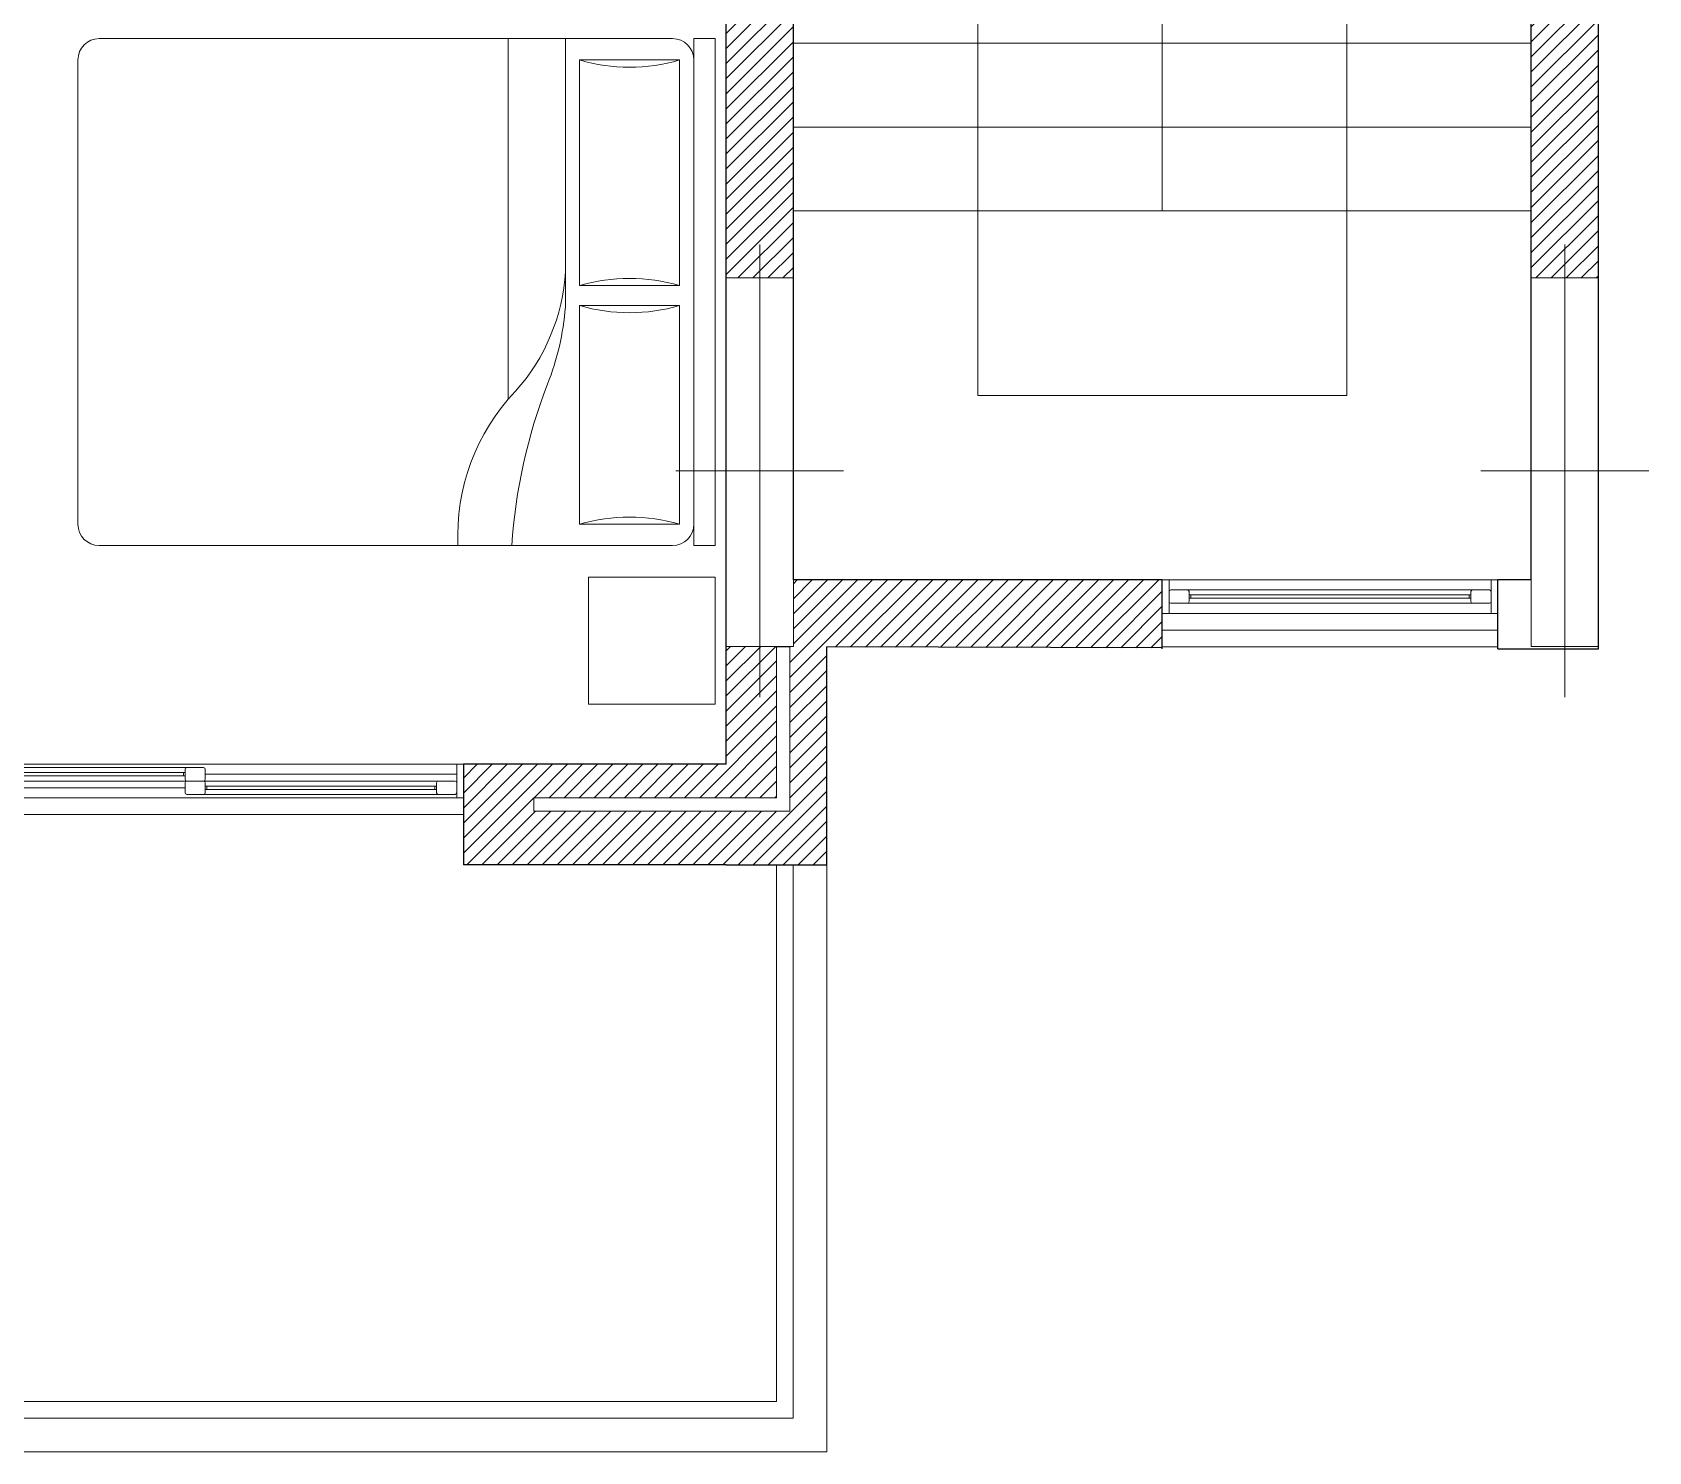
# Model space of a CAD drawing. Header units: millimetres. Extents: x 5985 to 6342, y 1020 to 1088.
# Drawn here: x 6213.723 to 6218.542, y 1068.685 to 1072.918 of the extents above; entities that cross this region are included whole.
import ezdxf

# ---------------------------------------------------------------- set-up
doc = ezdxf.new("R2010")
doc.units = ezdxf.units.MM
for name, color, linetype, lineweight in [('03_CIVIL EXIST A DECLARAR', 6, 'Continuous', 15), ('07_CIVIL VISTAS MEDIA', 251, 'Continuous', 5), ('08_CIVIL VISTAS FINO', 143, 'Continuous', 9), ('09_CIVIL PROYECCIONES', 230, 'Continuous', 5), ('COLUMNAS_EJES', 252, 'Continuous', 9), ('MISC MUEBLES', 143, 'Continuous', 9), ('MUROS', 131, 'Continuous', 9), ('PILAR_HORMIGON', 2, 'Continuous', 20)]:
    doc.layers.add(name, color=color, linetype=linetype, lineweight=lineweight)
doc.layers.add('Paredes', color=250, linetype='Continuous')

# ---------------------------------------------------------------- blocks, each defined once
blk = doc.blocks.new('Ejes de la columna')
at = {"layer": 'COLUMNAS_EJES'}
for p, q in [((0, -0.5), (0, 0.5)), ((-0.5, 0), (0.5, 0))]:
    blk.add_line(p, q, dxfattribs=at)
blk = doc.blocks.new('ventana 1.6')
at = {"layer": '07_CIVIL VISTAS MEDIA', "linetype": 'Continuous'}
for p, q in [((924.7824, -27.1404), (924.0924, -27.1404)), ((924.0924, -27.1404), (924.7824, -27.1404)), ((924.7824, -27.1504), (924.0924, -27.1504)), ((924.0974, -27.1404), (924.0974, -27.1504)), ((924.7774, -27.1404), (924.7774, -27.1504)), ((925.5324, -27.1804), (924.8424, -27.1804)), ((924.8424, -27.1804), (925.5324, -27.1804)), ((925.5324, -27.1904), (924.8424, -27.1904)), ((924.8474, -27.1804), (924.8474, -27.1904)), ((925.5274, -27.1804), (925.5274, -27.1904)), ((925.6124, -27.2654), (924.0124, -27.2654)), ((925.6124, -27.2654), (924.0124, -27.2654))]:
    blk.add_line(p, q, dxfattribs=at)
at = {"layer": '09_CIVIL PROYECCIONES', "linetype": 'Continuous'}
for p, q in [((925.6124, -27.1154), (924.0124, -27.1154)), ((925.6124, -27.1154), (924.0124, -27.1154)), ((924.0324, -27.1154), (924.0124, -27.1154)), ((924.0124, -27.2154), (924.0124, -27.1154)), ((924.0124, -27.2154), (924.0124, -27.1154)), ((925.5924, -27.1154), (924.0324, -27.1154)), ((924.0324, -27.2154), (924.0324, -27.1154)), ((924.0374, -27.1254), (924.0874, -27.1254)), ((924.0874, -27.1254), (924.7874, -27.1254)), ((924.7874, -27.1254), (924.8374, -27.1254)), ((925.5924, -27.1154), (925.6124, -27.1154)), ((925.5924, -27.1154), (925.5924, -27.2154)), ((925.6124, -27.2154), (925.6124, -27.1154)), ((925.6124, -27.1654), (925.6124, -27.1154)), ((924.0874, -27.1654), (924.0374, -27.1654)), ((924.7874, -27.1654), (924.0874, -27.1654)), ((924.0924, -27.1604), (924.0924, -27.1304)), ((924.0924, -27.1404), (924.0924, -27.1454)), ((924.0924, -27.1404), (924.0924, -27.1504)), ((924.7824, -27.1604), (924.7824, -27.1304)), ((924.7824, -27.1454), (924.7824, -27.1404)), ((924.7824, -27.1404), (924.7824, -27.1504)), ((924.7824, -27.2004), (924.7824, -27.1704)), ((924.8374, -27.1654), (924.7874, -27.1654)), ((924.8374, -27.1654), (924.7874, -27.1654)), ((925.5374, -27.1654), (924.8374, -27.1654)), ((924.8424, -27.1604), (924.8424, -27.1304)), ((924.8424, -27.1454), (925.5924, -27.1454)), ((924.8424, -27.2004), (924.8424, -27.1704)), ((925.5324, -27.2004), (925.5324, -27.1704)), ((925.5874, -27.1654), (925.5374, -27.1654)), ((925.6124, -27.1654), (925.6124, -27.2154)), ((924.0324, -27.2154), (924.0124, -27.2154)), ((924.7824, -27.1854), (924.0324, -27.1854)), ((924.0324, -27.2154), (925.5924, -27.2154)), ((924.7874, -27.2054), (924.8374, -27.2054)), ((924.8374, -27.2054), (925.5374, -27.2054)), ((924.8424, -27.1804), (924.8424, -27.1854)), ((924.8424, -27.1804), (924.8424, -27.1904)), ((925.5324, -27.1854), (925.5324, -27.1804)), ((925.5324, -27.1804), (925.5324, -27.1904)), ((925.5374, -27.2054), (925.5874, -27.2054)), ((925.5924, -27.2154), (925.6124, -27.2154))]:
    blk.add_line(p, q, dxfattribs=at)
for centre, start, end in [((924.0374, -27.1304), 90, 180), ((924.0874, -27.1304), 0, 90), ((924.7874, -27.1304), 90, 180), ((924.8374, -27.1304), 0, 90), ((924.0374, -27.1604), 180, 270), ((924.0874, -27.1604), 270, 0), ((924.7874, -27.1604), 180, 270), ((924.7874, -27.1704), 90, 180), ((924.8374, -27.1604), 270, 0), ((924.8374, -27.1704), 0, 90), ((925.5374, -27.1704), 90, 180), ((925.5874, -27.1704), 0, 90), ((924.7874, -27.2004), 180, 270), ((924.8374, -27.2004), 270, 0), ((925.5374, -27.2004), 180, 270), ((925.5874, -27.2004), 270, 0)]:
    blk.add_arc(centre, 0.005, start, end, dxfattribs=at)

msp = doc.modelspace()

# ---------------------------------------------------------------- hatches: boundary and pattern name
at = {"layer": '07_CIVIL VISTAS MEDIA'}
h = msp.add_hatch(dxfattribs=at)
h.set_pattern_fill('ANSI31', color=18, scale=0.01)
h.set_pattern_definition([(45, (-96.493777, -188.426323), (-0.0224506403, 0.0224506403), [])])
h.paths.add_polyline_path([(6215.9917, 1076.2347), (6214.9759, 1076.2347), (6214.9759, 1076.0347), (6215.7917, 1076.0347), (6215.7917, 1075.0599), (6215.9917, 1075.0599), (6215.9917, 1075.2347), (6217.0917, 1075.2347), (6217.0917, 1076.0847), (6217.1917, 1076.0847), (6217.1917, 1076.2347), (6216.9417, 1076.2347), (6216.9417, 1075.6347), (6215.9917, 1075.6347)])
h.paths.add_polyline_path([(6215.9917, 1075.5347), (6216.9417, 1075.5347), (6216.9417, 1075.3347), (6215.9917, 1075.3347)], flags=16)
h.paths.add_polyline_path([(6215.9917, 1074.4599), (6215.7917, 1074.4599), (6215.7917, 1074.4347), (6215.0917, 1074.4347), (6215.0917, 1074.8347), (6215.7917, 1074.8347), (6215.7917, 1074.9347), (6214.9917, 1074.9347), (6214.9917, 1074.4347), (6213.8917, 1074.4347), (6213.8917, 1074.5347), (6213.8617, 1074.5347), (6213.8617, 1073.9347), (6213.8217, 1073.9347), (6213.8217, 1074.5347), (6213.7917, 1074.5347), (6213.7917, 1073.7347), (6213.8917, 1073.7347), (6213.8917, 1074.3347), (6215.7917, 1074.3347), (6215.7917, 1072.185), (6215.9917, 1072.185)])
h.paths.add_polyline_path([(6218.3917, 1074.4599), (6218.1917, 1074.4599), (6218.1917, 1072.185), (6218.3917, 1072.185)])
h.paths.add_polyline_path([(6217.0917, 1071.2847), (6215.9917, 1071.2847), (6215.9917, 1071.0861), (6215.9817, 1071.0861), (6215.9817, 1070.5947), (6215.2182, 1070.5947), (6215.2182, 1070.6347), (6215.9417, 1070.6347), (6215.9417, 1071.0861), (6215.7917, 1071.0861), (6215.7917, 1070.7347), (6215.0082, 1070.7347), (6215.0082, 1070.6347), (6215.0082, 1070.4347), (6215.7917, 1070.4347), (6215.7917, 1070.4347), (6216.0917, 1070.4347), (6216.0917, 1071.0847), (6217.0917, 1071.0819)])

# ---------------------------------------------------------------- linework, layer by layer
at = {"layer": '03_CIVIL EXIST A DECLARAR'}
for p, q in [((6216.5417, 1071.8347), (6216.5417, 1074.1347)), ((6217.6417, 1074.1347), (6217.6417, 1071.8347)), ((6217.6417, 1071.8347), (6216.5417, 1071.8347)), ((6215.9417, 1071.0847), (6215.9417, 1070.6347)), ((6215.9817, 1071.0847), (6215.9417, 1071.0847)), ((6215.9817, 1071.0847), (6215.9817, 1070.5947)), ((6215.9417, 1070.6347), (6215.2182, 1070.6347)), ((6215.2182, 1070.5947), (6215.2182, 1070.6347)), ((6215.9817, 1070.5947), (6215.2182, 1070.5947))]:
    msp.add_line(p, q, dxfattribs=at)
at = {"layer": '07_CIVIL VISTAS MEDIA'}
for p, q in [((6217.0917, 1074.1347), (6217.0917, 1072.3847)), ((6217.0917, 1072.8847), (6218.1917, 1072.8847)), ((6217.0917, 1072.6347), (6218.1917, 1072.6347)), ((6218.1917, 1072.3847), (6215.9917, 1072.3847)), ((6218.0917, 1071.0847), (6217.0917, 1071.0847)), ((6216.0917, 1070.4347), (6216.0916, 1068.6847)), ((6196.4918, 1068.6847), (6216.0916, 1068.6847))]:
    msp.add_line(p, q, dxfattribs=at)
at = {"layer": '08_CIVIL VISTAS FINO'}
for p, q in [((6215.9917, 1072.8847), (6217.0917, 1072.8847)), ((6215.9917, 1072.6347), (6217.0917, 1072.6347)), ((6215.9416, 1068.8347), (6215.9416, 1070.4347)), ((6215.9916, 1068.7847), (6215.9916, 1070.4347)), ((6196.6418, 1068.8347), (6215.9416, 1068.8347)), ((6196.5918, 1068.7847), (6215.9916, 1068.7847))]:
    msp.add_line(p, q, dxfattribs=at)
at = {"layer": 'MISC MUEBLES'}
for p, q in [((6215.6311, 1072.8988), (6213.9226, 1072.8988)), ((6215.1418, 1071.8259), (6215.1418, 1072.8988)), ((6215.312, 1072.0983), (6215.312, 1072.8988)), ((6215.6949, 1071.3868), (6215.6949, 1072.8988)), ((6215.6949, 1072.8988), (6215.7588, 1072.8988)), ((6215.7588, 1071.3868), (6215.7588, 1072.8988)), ((6213.8588, 1072.835), (6213.8588, 1071.4506)), ((6215.3545, 1072.1622), (6215.3545, 1072.835)), ((6215.3545, 1072.835), (6215.6524, 1072.835)), ((6215.6524, 1072.835), (6215.6524, 1072.1622)), ((6215.6524, 1072.1622), (6215.3545, 1072.1622)), ((6215.3545, 1071.4506), (6215.3545, 1072.1025)), ((6215.3545, 1072.1025), (6215.6524, 1072.1025)), ((6215.6524, 1072.1025), (6215.6524, 1071.4506)), ((6215.6524, 1071.4506), (6215.3545, 1071.4506)), ((6213.9226, 1071.3868), (6215.6311, 1071.3868)), ((6215.6949, 1071.3868), (6215.7588, 1071.3868)), ((6215.3808, 1071.2923), (6215.7588, 1071.2923)), ((6215.3808, 1070.9143), (6215.3808, 1071.2923)), ((6215.7588, 1070.9143), (6215.7588, 1071.2923)), ((6218.0917, 1071.2847), (6217.0917, 1071.2847)), ((6218.0917, 1071.2847), (6217.0917, 1071.2847)), ((6217.1117, 1071.2847), (6217.0917, 1071.2847)), ((6217.0917, 1071.1847), (6217.0917, 1071.2847)), ((6217.0917, 1071.1847), (6217.0917, 1071.2847)), ((6217.1117, 1071.1847), (6217.1117, 1071.2847)), ((6218.0717, 1071.2847), (6218.0917, 1071.2847)), ((6218.0717, 1071.2847), (6218.0717, 1071.1847)), ((6218.0917, 1071.1847), (6218.0917, 1071.2847)), ((6218.0917, 1071.2347), (6218.0917, 1071.2847)), ((6217.1167, 1071.2547), (6217.1667, 1071.2547)), ((6217.1667, 1071.2147), (6217.1167, 1071.2147)), ((6217.1667, 1071.2547), (6218.0167, 1071.2547)), ((6218.0167, 1071.2147), (6217.1667, 1071.2147)), ((6217.1717, 1071.2197), (6217.1717, 1071.2497)), ((6218.0117, 1071.2397), (6217.1717, 1071.2397)), ((6217.1717, 1071.2397), (6217.1717, 1071.2347)), ((6217.1717, 1071.2397), (6218.0117, 1071.2397)), ((6217.1717, 1071.2397), (6217.1717, 1071.2297)), ((6218.0117, 1071.2297), (6217.1717, 1071.2297)), ((6217.1767, 1071.2397), (6217.1767, 1071.2297)), ((6218.0067, 1071.2397), (6218.0067, 1071.2297)), ((6218.0117, 1071.2197), (6218.0117, 1071.2497)), ((6218.0117, 1071.2347), (6218.0117, 1071.2397)), ((6218.0117, 1071.2397), (6218.0117, 1071.2297)), ((6218.0167, 1071.2547), (6218.0667, 1071.2547)), ((6218.0667, 1071.2147), (6218.0167, 1071.2147)), ((6218.0717, 1071.2197), (6218.0717, 1071.2497)), ((6218.0917, 1071.2347), (6218.0917, 1071.1847)), ((6217.0917, 1071.1847), (6218.0717, 1071.1847)), ((6217.1117, 1071.1847), (6217.0917, 1071.1847)), ((6218.0717, 1071.1847), (6218.0917, 1071.1847)), ((6218.0917, 1071.1347), (6217.0917, 1071.1347)), ((6218.0917, 1071.1347), (6217.0917, 1071.1347)), ((6215.3808, 1070.9143), (6215.7588, 1070.9143))]:
    msp.add_line(p, q, dxfattribs=at)
for centre, radius, start, end in [((6213.9226, 1072.835), 0.0638, 90, 180), ((6215.6311, 1072.835), 0.0638, 0, 90), ((6215.5035, 1073.3456), 0.5319, 253.7398, 286.2602), ((6214.7314, 1072.2368), 0.5815, 317.9342, 356.8337), ((6215.5035, 1071.6515), 0.5319, 73.7398, 106.2602), ((6214.5377, 1072.1564), 0.7765, 338.2324, 355.7082), ((6215.5035, 1072.6131), 0.5319, 253.7398, 286.2602), ((6215.6207, 1071.4147), 0.6297, 136.6194, 182.5399), ((6216.7737, 1071.2813), 1.6247, 158.8147, 176.2781), ((6215.5035, 1070.94), 0.5319, 73.7398, 106.2602), ((6213.9226, 1071.4506), 0.0638, 180, 270), ((6215.6311, 1071.4506), 0.0638, 270, 0), ((6217.1167, 1071.2497), 0.005, 90, 180), ((6217.1167, 1071.2197), 0.005, 180, 270), ((6217.1667, 1071.2497), 0.005, 0, 90), ((6217.1667, 1071.2197), 0.005, 270, 0), ((6218.0167, 1071.2497), 0.005, 90, 180), ((6218.0167, 1071.2197), 0.005, 180, 270), ((6218.0667, 1071.2497), 0.005, 0, 90), ((6218.0667, 1071.2197), 0.005, 270, 0)]:
    msp.add_arc(centre, radius, start, end, dxfattribs=at)
at = {"layer": 'Paredes', "color": 18}
for p, q in [((6218.3917, 1071.079), (6218.3917, 1077.5347)), ((6218.1917, 1071.2847), (6218.1917, 1077.3347)), ((6215.9917, 1071.2847), (6215.9917, 1075.2347)), ((6215.7917, 1070.7347), (6215.7917, 1074.3347)), ((6217.0917, 1071.2847), (6215.9917, 1071.2847)), ((6217.0917, 1071.079), (6217.0917, 1071.2847)), ((6218.1917, 1071.2847), (6218.0917, 1071.2847)), ((6218.0917, 1071.079), (6218.0917, 1071.2847)), ((6217.0917, 1071.0819), (6216.0917, 1071.0847)), ((6216.0917, 1070.4347), (6216.0917, 1071.0847)), ((6218.0917, 1071.079), (6218.3917, 1071.079)), ((6215.7917, 1070.7347), (6215.0082, 1070.7347)), ((6215.0082, 1070.7347), (6215.0082, 1070.4347)), ((6215.7917, 1070.4347), (6215.0082, 1070.4347)), ((6215.7917, 1070.4347), (6215.7917, 1070.4347)), ((6215.7917, 1070.4347), (6216.0917, 1070.4347))]:
    msp.add_line(p, q, dxfattribs=at)
at = {"layer": 'PILAR_HORMIGON'}
for points in [[(6215.9917, 1072.185), (6215.7917, 1072.185), (6215.7917, 1071.0861), (6215.9917, 1071.0861), (6215.9917, 1072.185)], [(6218.3917, 1072.185), (6218.1917, 1072.185), (6218.1917, 1071.0861), (6218.3917, 1071.0861), (6218.3917, 1072.185)]]:
    msp.add_lwpolyline(points, close=True, dxfattribs=at)

# ---------------------------------------------------------------- block references
at = {"layer": '03_CIVIL EXIST A DECLARAR', "xscale": -0.5, "yscale": 1.35, "rotation": 180}
msp.add_blockref('Ejes de la columna', (6215.8917, 1071.61), dxfattribs=at)
at = {"layer": 'COLUMNAS_EJES', "xscale": -0.5, "yscale": 1.35, "rotation": 180}
msp.add_blockref('Ejes de la columna', (6218.2917, 1071.61), dxfattribs=at)
at = {"layer": 'MUROS', "color": 18}
msp.add_blockref('ventana 1.6', (5289.3958, 1097.8502), dxfattribs=at)

doc.saveas('drawing.dxf')
